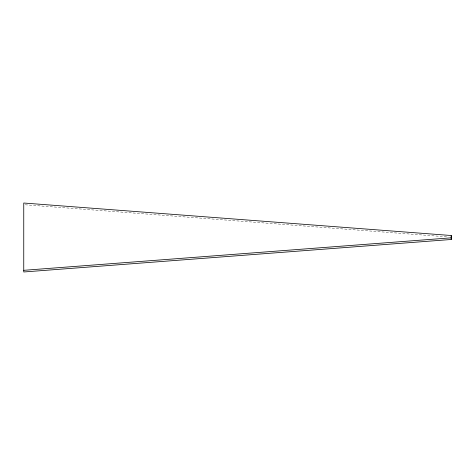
<?xml version="1.0" encoding="UTF-8"?>
<svg xmlns="http://www.w3.org/2000/svg" width="475" height="475" viewBox="0 0 475 475"><rect width="100%" height="100%" fill="white"/><g stroke="black" fill="none" stroke-linecap="round" stroke-linejoin="round"><path stroke-width="0.36" stroke-dasharray="2.38 1.78" d="M25.228 204.796L447.551 236.9"/><path stroke-width="0.71" d="M451.25 239.483L451.25 235.517L23.75 203.021L23.75 271.979L451.25 239.483L451.25 235.517M23.75 270.317L451.25 237.821"/></g></svg>
